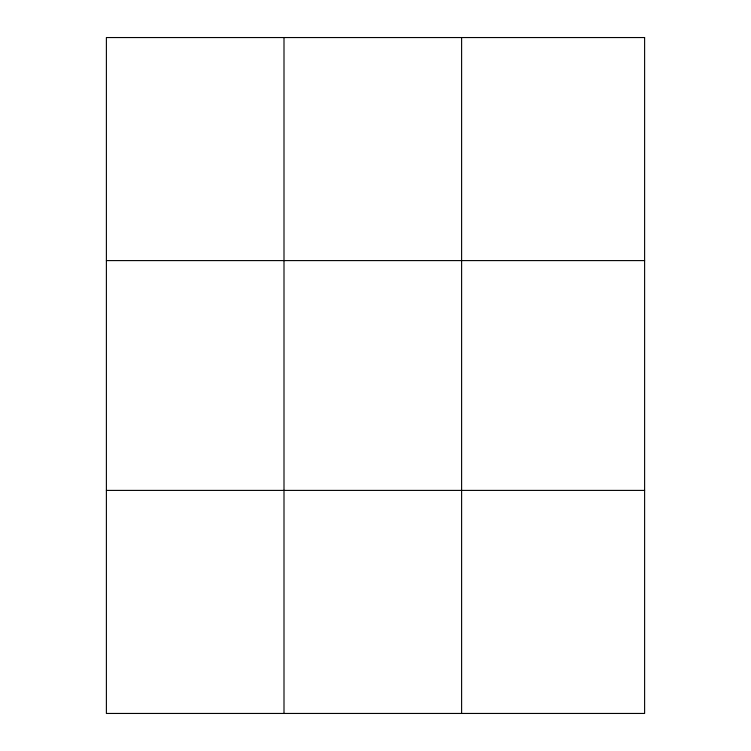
<?xml version="1.0" encoding="UTF-8"?>
<svg xmlns="http://www.w3.org/2000/svg" width="751" height="751" viewBox="0 0 751 751"><rect width="100%" height="100%" fill="white"/><g stroke="black" fill="none" stroke-linecap="round" stroke-linejoin="round"><path stroke-width="1.13" d="M284 713.45L284 37.55M461.612 713.45L461.612 37.55M106.389 260.597L644.611 260.597M106.389 490.403L644.611 490.403M644.611 37.55L644.611 713.45L106.389 713.45L106.389 37.55L644.611 37.55"/></g></svg>
